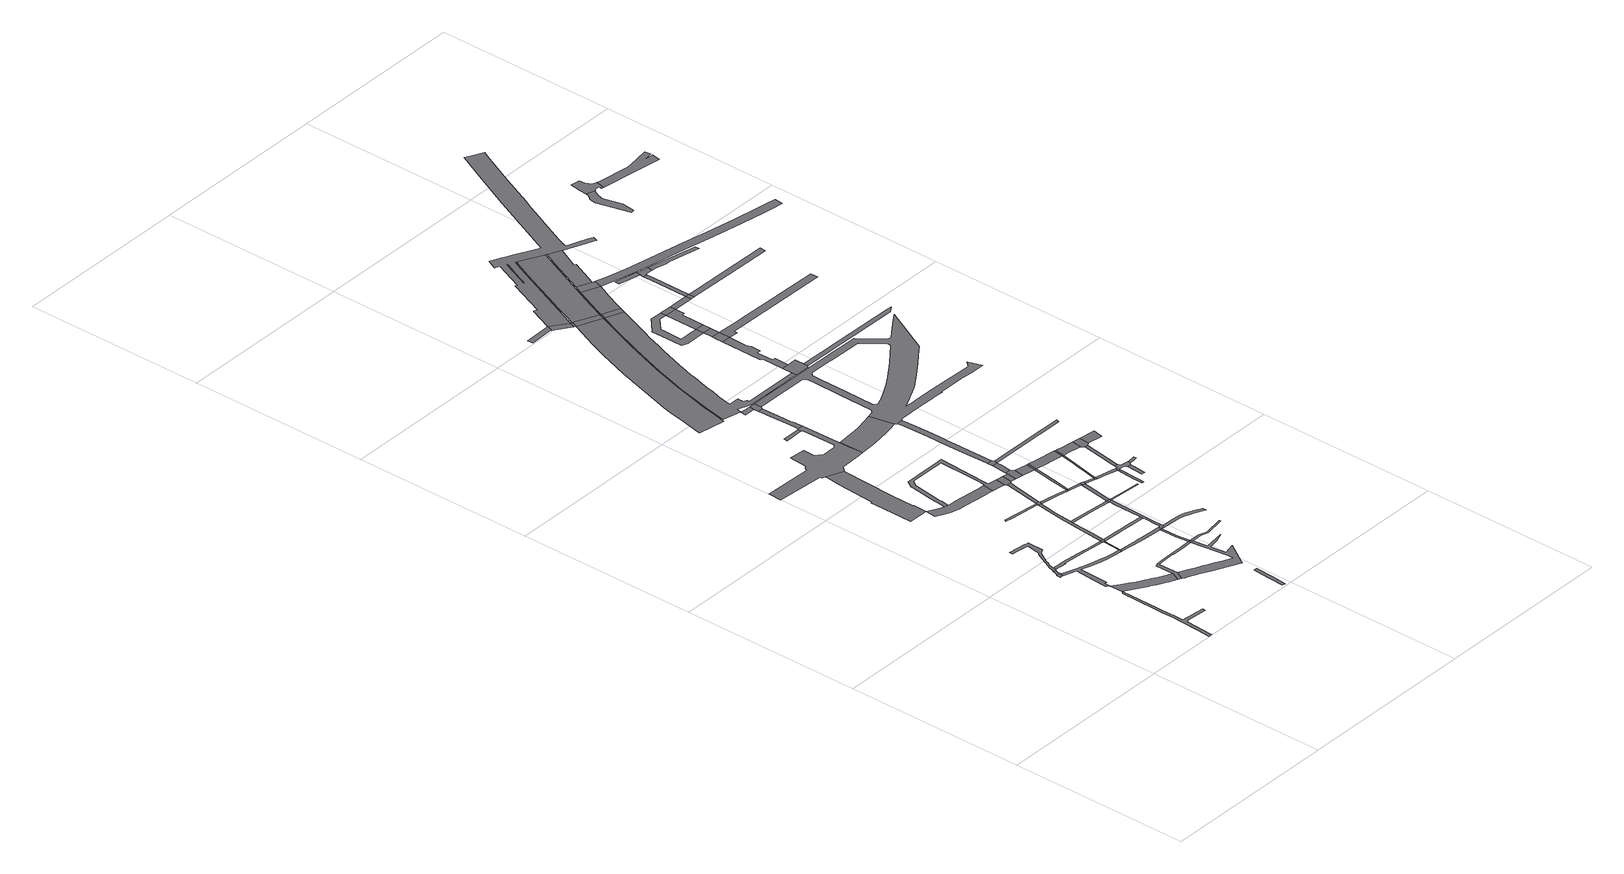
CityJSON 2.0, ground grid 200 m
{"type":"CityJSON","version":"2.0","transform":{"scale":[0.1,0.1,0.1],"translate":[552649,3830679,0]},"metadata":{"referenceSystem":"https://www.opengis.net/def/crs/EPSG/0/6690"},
"CityObjects":{
"road1":{"type":"Road","attributes":{"RoadStructureAttribute.sectionType":"1"},"geometry":[{"type":"MultiSurface","lod":"1","boundaries":[[[0,1,2,3,4,5,6,7,8,9,10,11,12,13,14,15,16,17,18,19,20,21]]]}]},
"road2":{"type":"Road","geometry":[{"type":"MultiSurface","lod":"1","boundaries":[[[22,23,24,25,26,27,28,29]]]}]},
"road3":{"type":"Road","geometry":[{"type":"MultiSurface","lod":"1","boundaries":[[[30,31,32,33,34,35,22,29,36,37,38,39,40,41]]]}]},
"road4":{"type":"Road","attributes":{"RoadStructureAttribute.sectionType":"1"},"geometry":[{"type":"MultiSurface","lod":"1","boundaries":[[[42,43,44,45,46,47,48,49,50,51,52,53,54,55,56,57,58,59,60,61,62,63,64,65,66,67,68,69,70,71,72,73,30,41,74,75]]]}]},
"road5":{"type":"Road","attributes":{"function":"2","RoadStructureAttribute.sectionType":"1"},"geometry":[{"type":"MultiSurface","lod":"1","boundaries":[[[76,77,78,79,80,81,82,83,84,12,85,86,87,88,89,90,91,92,93]]]}]},
"road6":{"type":"Road","attributes":{"RoadStructureAttribute.sectionType":"1"},"geometry":[{"type":"MultiSurface","lod":"1","boundaries":[[[94,95,96,97,98,99,29,28,100,101,102,103,84,104,105,106,107,108,109,110,111,112,113,114]]]}]},
"road7":{"type":"Road","attributes":{"RoadStructureAttribute.sectionType":"1"},"geometry":[{"type":"MultiSurface","lod":"1","boundaries":[[[115,116,117,118,75,74,119,120,121,122,123]]]}]},
"road8":{"type":"Road","geometry":[{"type":"MultiSurface","lod":"1","boundaries":[[[124,125,126,127,128,129,130,131,132,133,134,135,136,137]]]}]},
"road9":{"type":"Road","geometry":[{"type":"MultiSurface","lod":"1","boundaries":[[[114,113,138,139]]]}]},
"road10":{"type":"Road","attributes":{"RoadStructureAttribute.sectionType":"1"},"geometry":[{"type":"MultiSurface","lod":"1","boundaries":[[[122,140,114,139,141]]]}]},
"road11":{"type":"Road","attributes":{"RoadStructureAttribute.sectionType":"1"},"geometry":[{"type":"MultiSurface","lod":"1","boundaries":[[[142,143,144,145,146,147,148,93,92,149,150,151,152,153,154,155,156,157,158]]]}]},
"road12":{"type":"Road","geometry":[{"type":"MultiSurface","lod":"1","boundaries":[[[159,123,122,141,160,161]]]}]},
"road13":{"type":"Road","attributes":{"RoadStructureAttribute.sectionType":"1"},"geometry":[{"type":"MultiSurface","lod":"1","boundaries":[[[162,163,164,165,166,167,168,169,170,171,172,173,174,175,176,177,178,179,180,181,182,183,184,185,186,187,188,189,190,191,129,192,193,194,195,196]]]}]},
"road14":{"type":"Road","attributes":{"RoadStructureAttribute.sectionType":"1"},"geometry":[{"type":"MultiSurface","lod":"1","boundaries":[[[197,198,199,200,201,202,203]]]}]},
"road15":{"type":"Road","geometry":[{"type":"MultiSurface","lod":"1","boundaries":[[[204,205,137,206,207,208,209,210,211,212,213,214,215,216,217,218,219,220,221,222,223,224]]]}]},
"road16":{"type":"Road","attributes":{"RoadStructureAttribute.sectionType":"1"},"geometry":[{"type":"MultiSurface","lod":"1","boundaries":[[[158,225,226,227,228,229,230,231,232,233,234,150,149,235,236,237,238,239,240,241,242,243,244,245,246,247,248,249]]]}]},
"road17":{"type":"Road","attributes":{"RoadStructureAttribute.sectionType":"1"},"geometry":[{"type":"MultiSurface","lod":"1","boundaries":[[[250,251,252,253,254,255,256,257]]]}]},
"road18":{"type":"Road","attributes":{"RoadStructureAttribute.sectionType":"1"},"geometry":[{"type":"MultiSurface","lod":"1","boundaries":[[[258,259,260,261,262,263,139,138,264,265,266,267,268,269,270,271]]]}]},
"road19":{"type":"Road","geometry":[{"type":"MultiSurface","lod":"1","boundaries":[[[272,273,274,275,276,159,161,277,278,279,280,281,282,283]]]}]},
"road20":{"type":"Road","attributes":{"RoadStructureAttribute.sectionType":"1"},"geometry":[{"type":"MultiSurface","lod":"1","boundaries":[[[284,285,286,160,141,287,288,289,290,291]]]}]},
"road21":{"type":"Road","attributes":{"RoadStructureAttribute.sectionType":"1"},"geometry":[{"type":"MultiSurface","lod":"1","boundaries":[[[292,293,294,295,296,297,298,299,300,301,302,303,304,305,224,223,306,307,308,309,310,311,312,313,314,315,316,317,318,319,320,321,218,217,322,323,324,325]]]}]},
"road22":{"type":"Road","geometry":[{"type":"MultiSurface","lod":"1","boundaries":[[[142,158,249,326]]]}]},
"road23":{"type":"Road","geometry":[{"type":"MultiSurface","lod":"1","boundaries":[[[327,257,256,272,283,328]]]}]},
"road24":{"type":"Road","attributes":{"RoadStructureAttribute.sectionType":"1"},"geometry":[{"type":"MultiSurface","lod":"1","boundaries":[[[270,329,330,142,326,331,332,333]]]}]},
"road25":{"type":"Road","attributes":{"RoadStructureAttribute.sectionType":"1"},"geometry":[{"type":"MultiSurface","lod":"1","boundaries":[[[334,335,279,278,336,337,338,339]]]}]},
"road26":{"type":"Road","geometry":[{"type":"MultiSurface","lod":"1","boundaries":[[[340,341,271,270,333,342,343]]]}]},
"road27":{"type":"Road","attributes":{"RoadStructureAttribute.sectionType":"1"},"geometry":[{"type":"MultiSurface","lod":"1","boundaries":[[[344,345,346,347,257,327,348,349,350,351]]]}]},
"road28":{"type":"Road","geometry":[{"type":"MultiSurface","lod":"1","boundaries":[[[166,352,353,354,355,167]]]}]},
"road29":{"type":"Road","attributes":{"RoadStructureAttribute.sectionType":"1"},"geometry":[{"type":"MultiSurface","lod":"1","boundaries":[[[356,357,328,283,358,359,360,361]]]}]},
"road30":{"type":"Road","attributes":{"RoadStructureAttribute.sectionType":"1"},"geometry":[{"type":"MultiSurface","lod":"1","boundaries":[[[362,363,364,365,366,367,326,249]]]}]},
"road31":{"type":"Road","geometry":[{"type":"MultiSurface","lod":"1","boundaries":[[[368,369,370,371,372,373,374,291,290,375,376,340,343]]]}]},
"road32":{"type":"Road","geometry":[{"type":"MultiSurface","lod":"1","boundaries":[[[377,325,324,344,351,378,379]]]}]},
"road33":{"type":"Road","attributes":{"RoadStructureAttribute.sectionType":"1"},"geometry":[{"type":"MultiSurface","lod":"1","boundaries":[[[379,378,380,381]]]}]},
"road34":{"type":"Road","attributes":{"RoadStructureAttribute.sectionType":"1"},"geometry":[{"type":"MultiSurface","lod":"1","boundaries":[[[382,383,384,385,386,387,388,389,390,391,392,342,333]]]}]},
"road35":{"type":"Road","geometry":[{"type":"MultiSurface","lod":"1","boundaries":[[[339,338,373,372,393]]]}]},
"road36":{"type":"Road","geometry":[{"type":"MultiSurface","lod":"1","boundaries":[[[361,360,394,395]]]}]},
"road37":{"type":"Road","attributes":{"RoadStructureAttribute.sectionType":"1"},"geometry":[{"type":"MultiSurface","lod":"1","boundaries":[[[396,397,398,399,400,401,402,403,404,405,165,164]]]}]},
"road38":{"type":"Road","geometry":[{"type":"MultiSurface","lod":"1","boundaries":[[[406,407,408,409,410,411,412,413]]]}]},
"road39":{"type":"Road","geometry":[{"type":"MultiSurface","lod":"1","boundaries":[[[414,381,380,415,416,417,418]]]}]},
"road40":{"type":"Road","attributes":{"RoadStructureAttribute.sectionType":"1"},"geometry":[{"type":"MultiSurface","lod":"1","boundaries":[[[419,420,339,393,421,422,423]]]}]},
"road41":{"type":"Road","attributes":{"RoadStructureAttribute.sectionType":"1"},"geometry":[{"type":"MultiSurface","lod":"1","boundaries":[[[424,395,394,425,426,427]]]}]},
"road42":{"type":"Road","attributes":{"RoadStructureAttribute.sectionType":"1"},"geometry":[{"type":"MultiSurface","lod":"1","boundaries":[[[428,429,430,414,418]]]}]},
"road43":{"type":"Road","attributes":{"RoadStructureAttribute.sectionType":"1"},"geometry":[{"type":"MultiSurface","lod":"1","boundaries":[[[431,432,433,361,395,434,435,436]]]}]},
"road44":{"type":"Road","geometry":[{"type":"MultiSurface","lod":"1","boundaries":[[[437,413,412,401,400,438,439]]]}]},
"road45":{"type":"Road","geometry":[{"type":"MultiSurface","lod":"1","boundaries":[[[440,441,442,443,444,445,446,196,447,448,449,450,451,452,453]]]}]},
"road46":{"type":"Road","geometry":[{"type":"MultiSurface","lod":"1","boundaries":[[[454,455,430,429,456]]]}]},
"road47":{"type":"Road","attributes":{"RoadStructureAttribute.sectionType":"1"},"geometry":[{"type":"MultiSurface","lod":"1","boundaries":[[[417,416,457,431,458]]]}]},
"road48":{"type":"Road","geometry":[{"type":"MultiSurface","lod":"1","boundaries":[[[459,460,427,426,419,423,461,462]]]}]},
"road49":{"type":"Road","attributes":{"RoadStructureAttribute.sectionType":"1"},"geometry":[{"type":"MultiSurface","lod":"1","boundaries":[[[463,464,465,466,467,468,393,372]]]}]},
"road50":{"type":"Road","geometry":[{"type":"MultiSurface","lod":"1","boundaries":[[[458,431,436,469]]]}]},
"road51":{"type":"Road","attributes":{"RoadStructureAttribute.sectionType":"1"},"geometry":[{"type":"MultiSurface","lod":"1","boundaries":[[[462,461,470,471]]]}]},
"road52":{"type":"Road","geometry":[{"type":"MultiSurface","lod":"1","boundaries":[[[472,473,474,475,476,477,478,479,480,481,482,483,484,485,486,487,488,489,490,491,492,493,494]]]}]},
"road53":{"type":"Road","geometry":[{"type":"MultiSurface","lod":"1","boundaries":[[[495,471,470,496,497]]]}]},
"road54":{"type":"Road","attributes":{"RoadStructureAttribute.sectionType":"1"},"geometry":[{"type":"MultiSurface","lod":"1","boundaries":[[[498,499,500,501,502,503,504,505,506,507,508,509,510,511,455,454]]]}]},
"road55":{"type":"Road","attributes":{"RoadStructureAttribute.sectionType":"1"},"geometry":[{"type":"MultiSurface","lod":"1","boundaries":[[[512,513,469,436,514,515,516,517]]]}]},
"road56":{"type":"Road","attributes":{"RoadStructureAttribute.sectionType":"1"},"geometry":[{"type":"MultiSurface","lod":"1","boundaries":[[[518,519,497,496,520,521,522,523]]]}]},
"road57":{"type":"Road","geometry":[{"type":"MultiSurface","lod":"1","boundaries":[[[516,524,525,526,495,497,527,528,529,530,531]]]}]},
"road58":{"type":"Road","attributes":{"RoadStructureAttribute.sectionType":"1"},"geometry":[{"type":"MultiSurface","lod":"1","boundaries":[[[532,533,534,535,536,537,538,539]]]}]},
"road59":{"type":"Road","attributes":{"RoadStructureAttribute.sectionType":"1"},"geometry":[{"type":"MultiSurface","lod":"1","boundaries":[[[540,541,542,543,544,545,546,547,548,549,550,551,552]]]}]},
"road60":{"type":"Road","geometry":[{"type":"MultiSurface","lod":"1","boundaries":[[[517,516,531,553]]]}]},
"road61":{"type":"Road","geometry":[{"type":"MultiSurface","lod":"1","boundaries":[[[554,555,556,557,558]]]}]},
"road62":{"type":"Road","attributes":{"RoadStructureAttribute.sectionType":"1"},"geometry":[{"type":"MultiSurface","lod":"1","boundaries":[[[559,560,561,562,563,564,565,566,567,568,569,570,571,572,573,574,575,576,577,578,579,580,581,582,583,584,585,586,587,588,589,590,591,592,593,594,595,596,597,598,599,600,601,602,603,604]]]}]},
"road63":{"type":"Road","geometry":[{"type":"MultiSurface","lod":"1","boundaries":[[[605,606,523,522,532,539,607,608,554,558,609,610,611,612,613]]]}]},
"road64":{"type":"Road","attributes":{"RoadStructureAttribute.sectionType":"1"},"geometry":[{"type":"MultiSurface","lod":"1","boundaries":[[[614,615,616,617,618,619,620,621,456,429]]]}]},
"road65":{"type":"Road","attributes":{"RoadStructureAttribute.sectionType":"1"},"geometry":[{"type":"MultiSurface","lod":"1","boundaries":[[[622,623,624,553,531,625,626,627,628]]]}]},
"road66":{"type":"Road","geometry":[{"type":"MultiSurface","lod":"1","boundaries":[[[540,552,629,630]]]}]},
"road67":{"type":"Road","attributes":{"RoadStructureAttribute.sectionType":"1"},"geometry":[{"type":"MultiSurface","lod":"1","boundaries":[[[631,632,633,605,613,634,635,636]]]}]},
"road68":{"type":"Road","attributes":{"RoadStructureAttribute.sectionType":"1"},"geometry":[{"type":"MultiSurface","lod":"1","boundaries":[[[637,638,639,640,641,610,609]]]}]},
"road69":{"type":"Road","geometry":[{"type":"MultiSurface","lod":"1","boundaries":[[[642,630,629,643,472,644]]]}]},
"road70":{"type":"Road","geometry":[{"type":"MultiSurface","lod":"1","boundaries":[[[628,627,631,636,645,646]]]}]},
"road71":{"type":"Road","geometry":[{"type":"MultiSurface","lod":"1","boundaries":[[[644,472,494,647]]]}]},
"road72":{"type":"Road","geometry":[{"type":"MultiSurface","lod":"1","boundaries":[[[648,574,573,649,650,651,652,653]]]}]},
"road73":{"type":"Road","attributes":{"RoadStructureAttribute.sectionType":"1"},"geometry":[{"type":"MultiSurface","lod":"1","boundaries":[[[654,655,646,645]]]}]},
"road74":{"type":"Road","attributes":{"RoadStructureAttribute.sectionType":"1"},"geometry":[{"type":"MultiSurface","lod":"1","boundaries":[[[656,657,658,659,660,661,662,663,664,665,666,667,668,669,670,671,672,673,674,675,676,677,678,679,680,681,682,683,684,685,686,687,688,689,690,691,692,693,694,695,696,697,698,699,439,438,700,701,702,703,704,705,706,707,708,709,440,453,710,505,504],[711,712,713,714,715,716,717,718,719,720,721,722,723,724,725,726,727,728,729,730,731,732,733,734,735,736]]]}]},
"road75":{"type":"Road","attributes":{"RoadStructureAttribute.sectionType":"1"},"geometry":[{"type":"MultiSurface","lod":"1","boundaries":[[[737,738,739,648,653,740,741,742,743,744,745,746,747,748]]]}]},
"road76":{"type":"Road","geometry":[{"type":"MultiSurface","lod":"1","boundaries":[[[647,494,604,749]]]}]},
"road77":{"type":"Road","attributes":{"RoadStructureAttribute.sectionType":"1"},"geometry":[{"type":"MultiSurface","lod":"1","boundaries":[[[750,751,752,753,754,755,756,757,758,759,760,761,762,763,764,765,766,767,768,769,770,771,772]]]}]},
"road78":{"type":"Road","geometry":[{"type":"MultiSurface","lod":"1","boundaries":[[[749,604,603,773]]]}]},
"road79":{"type":"Road","geometry":[{"type":"MultiSurface","lod":"1","boundaries":[[[774,775,737,748,776]]]}]},
"road80":{"type":"Road","attributes":{"RoadStructureAttribute.sectionType":"1"},"geometry":[{"type":"MultiSurface","lod":"1","boundaries":[[[760,777,774,776,778]]]}]},
"road81":{"type":"Road","geometry":[{"type":"MultiSurface","lod":"1","boundaries":[[[761,760,778,779]]]}]},
"road82":{"type":"Road","attributes":{"function":"3"},"geometry":[{"type":"MultiSurface","lod":"1","boundaries":[[[780,781,749,773,782,783,784,785,786]]]}]},
"road83":{"type":"Road","attributes":{"RoadStructureAttribute.sectionType":"1"},"geometry":[{"type":"MultiSurface","lod":"1","boundaries":[[[771,761,779,787,788,789]]]}]},
"road84":{"type":"Road","geometry":[{"type":"MultiSurface","lod":"1","boundaries":[[[790,791,792,793,794,795,796,644,647,797,798,799]]]}]},
"road85":{"type":"Road","geometry":[{"type":"MultiSurface","lod":"1","boundaries":[[[772,771,789,800]]]}]},
"road86":{"type":"Road","geometry":[{"type":"MultiSurface","lod":"1","boundaries":[[[801,780,786,802,803,804]]]}]},
"road87":{"type":"Road","geometry":[{"type":"MultiSurface","lod":"1","boundaries":[[[805,800,789,806,807,808]]]}]},
"road88":{"type":"Road","geometry":[{"type":"MultiSurface","lod":"1","boundaries":[[[809,810,811,812,813,814,815,816,817,651,650]]]}]},
"road89":{"type":"Road","geometry":[{"type":"MultiSurface","lod":"1","boundaries":[[[818,819,801,804,820,821,822,823]]]}]},
"road90":{"type":"Road","geometry":[{"type":"MultiSurface","lod":"1","boundaries":[[[808,807,824,825]]]}]},
"road91":{"type":"Road","geometry":[{"type":"MultiSurface","lod":"1","boundaries":[[[826,827,828,829,830,831]]]}]},
"road92":{"type":"Road","geometry":[{"type":"MultiSurface","lod":"1","boundaries":[[[832,833,808,825,834,835]]]}]},
"road93":{"type":"Road","attributes":{"RoadStructureAttribute.sectionType":"1"},"geometry":[{"type":"MultiSurface","lod":"1","boundaries":[[[836,837,838,839,840,841,842,843,776,748]]]}]},
"road94":{"type":"Road","geometry":[{"type":"MultiSurface","lod":"1","boundaries":[[[844,831,830,845,832,835,846,847,848]]]}]},
"road95":{"type":"Road","attributes":{"function":"3"},"geometry":[{"type":"MultiSurface","lod":"1","boundaries":[[[849,850,849,851,852,853,854,855,856,857,858,859,860,861,862,863,864,865,866,867,868,869,870,871,872,540,630,873,874,875,876,877,790,799,818,823,878,879,880,881,882,883,884,885,886,887,888,889,890,891,892,893,894,895,896,897,898],[899,900,901,902,903,904,905,906,907,908]]]}]},
"road96":{"type":"Road","geometry":[{"type":"MultiSurface","lod":"1","boundaries":[[[909,910,911,912,913,914,825,824]]]}]},
"road97":{"type":"Road","geometry":[{"type":"MultiSurface","lod":"1","boundaries":[[[915,916,917,918,919,920,848,847]]]}]},
"road98":{"type":"Road","attributes":{"RoadStructureAttribute.sectionType":"1"},"geometry":[{"type":"MultiSurface","lod":"1","boundaries":[[[921,922,923,924,925,926,927,928,929,930,931,932,933,934,935,936,937,938,802,786]]]}]},
"road99":{"type":"Road","geometry":[{"type":"MultiSurface","lod":"1","boundaries":[[[939,940,941,942,943,944,945,946,947,948,949,950,951,952,953,954]]]}]},
"road100":{"type":"Road","geometry":[{"type":"MultiSurface","lod":"1","boundaries":[[[955,956,939,954,957,958,959,960,961,962,963,964,965,966,967,968,969,970,971,972,973,974]]]}]},
"road101":{"type":"Road","geometry":[{"type":"MultiSurface","lod":"1","boundaries":[[[975,976,977,978,979,980,981,982,983,984,985,986,987,988,962,961]]]}]}
},
"vertices":[
[858,39,0],[876,312,0],[882,319,0],[896,330,0],[1129,310,0],[1132,348,0],[870,371,0],[879,499,0],[871,504,0],[872,523,0],[874,635,0],[874,684,0],[878,1114,0],[853,1089,0],[843,690,0],[843,592,0],[843,509,0],[843,465,0],[838,358,0],[828,160,0],[821,6,0],[856,4,0],
[701,1766,0],[698,1760,0],[694,1758,0],[688,1755,0],[688,1705,0],[697,1712,0],[719,1705,0],[731,1744,0],
[720,1825,0],[717,1815,0],[711,1795,0],[708,1781,0],[706,1776,0],[705,1773,0],[730,1745,0],[731,1751,0],[733,1763,0],[737,1781,0],[739,1791,0],[748,1815,0],
[767,1875,0],[770,1886,0],[780,1924,0],[798,1958,0],[809,1981,0],[817,1995,0],[878,2102,0],[881,2107,0],[887,2109,0],[893,2112,0],[901,2115,0],[932,2127,0],[938,2311,0],[915,2313,0],[892,2316,0],[702,2340,0],[700,2341,0],[699,2302,0],[757,2296,0],[838,2286,0],[888,2280,0],[890,2280,0],[876,2164,0],[871,2125,0],[860,2117,0],[857,2114,0],[853,2110,0],[834,2078,0],[818,2045,0],[782,1967,0],[746,1888,0],[732,1855,0],[761,1828,0],[764,1864,0],
[1342,972,0],[1270,1009,0],[1218,1037,0],[1174,1062,0],[1158,1071,0],[1087,1112,0],[1024,1151,0],[957,1196,0],[867,1260,0],[964,1058,0],[1031,1017,0],[1103,975,0],[1110,971,0],[1164,941,0],[1218,911,0],[1294,873,0],[1361,842,0],[1407,942,0],
[1298,1590,0],[1240,1598,0],[1141,1620,0],[1061,1639,0],[961,1667,0],[887,1689,0],[862,1659,0],[851,1444,0],[842,1285,0],[842,1278,0],[869,1287,0],[871,1322,0],[896,1319,0],[900,1433,0],[908,1644,0],[998,1614,0],[1045,1602,0],[1140,1579,0],[1192,1568,0],[1385,1547,0],[1389,1578,0],
[1168,1825,0],[1171,1832,0],[896,1854,0],[845,1858,0],[892,1817,0],[894,1828,0],[1112,1808,0],[1401,1784,0],[1391,1809,0],
[727,3382,0],[730,3533,0],[724,3534,0],[724,3805,0],[750,4399,0],[571,4476,0],[568,4433,0],[551,4284,0],[523,3870,0],[510,3870,0],[508,3802,0],[510,3802,0],[506,3383,0],[727,3381,0],
[1395,1546,0],[1399,1577,0],
[1401,1772,0],[1411,1774,0],
[1914,1172,0],[1801,1169,0],[1713,1166,0],[1530,1160,0],[1442,1157,0],[1435,1147,0],[1410,1145,0],[1399,823,0],[1447,922,0],[1443,1134,0],[1445,1137,0],[1547,1143,0],[1662,1150,0],[1662,1142,0],[1715,1143,0],[1792,1143,0],[1915,1145,0],
[1398,1812,0],[1436,1807,0],[1433,1810,0],
[1097,4647,0],[1095,4765,0],[1084,5192,0],[1027,5184,0],[1009,5184,0],[1012,5144,0],[1026,5131,0],[1033,4754,0],[1004,4733,0],[849,4727,0],[772,4789,0],[776,4803,0],[783,4919,0],[604,4931,0],[589,4727,0],[559,4717,0],[554,4702,0],[549,4692,0],[545,4685,0],[540,4680,0],[12,4697,0],[9,4630,0],[8,4610,0],[6,4610,0],[6,4549,0],[528,4513,0],[532,4510,0],[537,4502,0],[539,4494,0],[540,4489,0],[750,4400,0],[807,4456,0],[1048,4466,0],[1106,4468,0],[1106,4470,0],
[1955,88,0],[1965,207,0],[1980,393,0],[1940,395,0],[1935,303,0],[1921,37,0],[1951,23,0],
[813,3338,0],[754,3368,0],[718,3263,0],[813,3215,0],[846,3200,0],[875,3188,0],[905,3180,0],[932,3174,0],[944,3172,0],[966,3169,0],[1044,3161,0],[1274,3137,0],[1386,3126,0],[1393,3125,0],[1407,3245,0],[1334,3252,0],[1027,3283,0],[1021,3283,0],[1021,3278,0],[941,3289,0],[896,3296,0],
[1976,738,0],[1974,686,0],[1970,673,0],[1890,711,0],[1791,759,0],[1723,792,0],[1698,803,0],[1623,838,0],[1554,871,0],[1503,895,0],[1430,808,0],[1455,796,0],[1576,739,0],[1675,692,0],[1677,691,0],[1836,614,0],[1961,555,0],[1977,579,0],[2125,814,0],[2001,783,0],[1977,955,0],[2091,974,0],[2198,1017,0],[1971,985,0],[1950,1145,0],
[1485,2672,0],[1214,2705,0],[1092,2719,0],[1089,2715,0],[1079,2701,0],[1157,2692,0],[1480,2655,0],[1491,2673,0],
[1789,1547,0],[1687,1555,0],[1660,1557,0],[1586,1562,0],[1483,1569,0],[1468,1571,0],[1408,1544,0],[1467,1538,0],[1553,1528,0],[1600,1523,0],[1689,1516,0],[1799,1507,0],[1896,1504,0],[1926,1540,0],
[1487,2650,0],[1440,2296,0],[1436,2267,0],[1427,2174,0],[1408,1941,0],[1443,1947,0],[1462,2207,0],[1464,2235,0],[1472,2308,0],[1487,2438,0],[1496,2523,0],[1517,2638,0],
[1761,1789,0],[1686,1794,0],[1599,1798,0],[1583,1767,0],[1685,1763,0],[1742,1760,0],[1939,1752,0],[1941,1780,0],
[1458,3232,0],[1462,3308,0],[1491,3832,0],[1361,3832,0],[1240,3831,0],[1001,3830,0],[957,3754,0],[954,3749,0],[952,3724,0],[933,3582,0],[926,3529,0],[915,3423,0],[913,3402,0],[910,3384,0],[955,3385,0],[948,3392,0],[949,3403,0],[955,3437,0],[998,3716,0],[1002,3737,0],[1031,3788,0],[1041,3795,0],[1056,3795,0],[1236,3795,0],[1343,3794,0],[1441,3794,0],[1437,3454,0],[1428,3337,0],[1421,3254,0],[1417,3251,0],[1514,3110,0],[1527,3108,0],[1544,3105,0],[1559,3218,0],
[1942,1172,0],
[1530,2676,0],[1537,2663,0],
[1897,1441,0],[1898,1309,0],[1920,1325,0],[1916,1496,0],[1916,1503,0],
[1880,2200,0],[1713,2214,0],[1711,2188,0],[1859,2176,0],[1942,2170,0],[1947,2195,0],
[1943,1555,0],[1934,1547,0],[1983,1533,0],[1968,1549,0],
[1558,3083,0],[1556,3071,0],[1532,2920,0],[1521,2851,0],[1549,2790,0],[1570,2914,0],[1590,3025,0],[1600,3080,0],
[831,5179,0],[811,5179,0],[804,5140,0],[826,5139,0],
[1726,2626,0],[1615,2648,0],[1629,2618,0],[1726,2601,0],[1842,2581,0],[1846,2602,0],
[2065,1151,0],[2157,1127,0],[2372,1164,0],[2372,1182,0],[2155,1144,0],[2062,1174,0],
[1968,1555,0],[1971,1651,0],[1984,2138,0],[1985,2148,0],[1986,2176,0],[1952,2165,0],[1950,2093,0],[1954,1737,0],[1944,1576,0],
[1570,3217,0],[1621,3094,0],[1637,3207,0],
[1683,3085,0],[1700,3198,0],
[1918,1502,0],[2155,1489,0],[2210,1475,0],[2275,1452,0],[2321,1433,0],[2426,1386,0],[2429,1430,0],[2369,1457,0],[2265,1502,0],[2205,1518,0],[2113,1526,0],
[1987,2191,0],
[1871,2576,0],[1867,2599,0],
[1086,5207,0],[1084,5289,0],[1073,5329,0],[1069,5483,0],[1063,5660,0],[1013,5658,0],[1019,5482,0],[1024,5287,0],[1026,5205,0],[1027,5190,0],
[963,5772,0],[938,5772,0],[913,5775,0],[897,5777,0],[891,5718,0],[1005,5717,0],[1011,5717,0],[1016,5772,0],
[1702,3224,0],[1734,3077,0],[1769,3072,0],[1786,3183,0],[1760,3218,0],
[2004,2541,0],[1963,2295,0],[1992,2239,0],[2008,2345,0],[2036,2535,0],
[1888,2596,0],[2004,2553,0],[2006,2553,0],[2009,2577,0],
[1776,3341,0],[1777,3398,0],[1719,3388,0],
[1915,3051,0],[1897,2938,0],[1880,2828,0],[1902,2824,0],[1917,2921,0],[1936,3047,0],
[1032,5772,0],[1088,5692,0],[1083,5772,0],
[1608,4813,0],[1514,4791,0],[1415,4772,0],[1338,4761,0],[1306,4756,0],[1175,4744,0],[1099,4740,0],[1131,4472,0],[1302,4484,0],[1309,4485,0],[1401,4496,0],[1512,4514,0],[1587,4529,0],[1663,4549,0],
[1772,3455,0],[1718,3454,0],[1792,3435,0],
[1875,3056,0],[1931,3161,0],
[2039,2572,0],[2035,2573,0],[2046,2536,0],[2055,2567,0],
[2001,2175,0],[2150,2162,0],[2347,2145,0],[2348,2160,0],[2155,2177,0],[2010,2189,0],
[1953,3158,0],
[2152,2509,0],[2163,2534,0],
[1011,7887,0],[874,7560,0],[864,7535,0],[848,7489,0],[800,7369,0],[768,7275,0],[687,7033,0],[592,6732,0],[537,6536,0],[493,6377,0],[463,6254,0],[439,6131,0],[383,5867,0],[380,5851,0],[675,5802,0],[708,5968,0],[722,6046,0],[740,6125,0],[760,6204,0],[834,6496,0],[936,6848,0],[1085,7281,0],[1277,7776,0],
[2168,2539,0],[2174,2504,0],[2181,2532,0],
[1770,3812,0],[1770,3847,0],[1770,3997,0],[1770,4017,0],[1771,4179,0],[1765,4367,0],[1758,4537,0],[1688,4528,0],[1691,4487,0],[1698,4364,0],[1706,4178,0],[1705,3959,0],[1705,3846,0],[1718,3471,0],
[2070,3140,0],[2058,3142,0],[2067,3029,0],[2134,3019,0],[2258,3001,0],[2274,3111,0],
[2273,2512,0],[2219,2524,0],[2202,2497,0],[2262,2482,0],[2404,2447,0],[2420,2479,0],
[2228,2825,0],[2216,2767,0],[2192,2653,0],[2182,2544,0],[2183,2557,0],[2205,2660,0],[2227,2764,0],[2275,2998,0],
[2407,2442,0],[2396,2241,0],[2396,2197,0],[2395,2138,0],[2418,2137,0],[2419,2196,0],[2421,2257,0],[2433,2430,0],
[838,8089,0],[831,8088,0],[825,8088,0],[538,8078,0],[541,8018,0],[797,8028,0],[801,8027,0],[806,8026,0],[807,8026,0],[809,8025,0],[811,8024,0],[813,8022,0],[814,8020,0],
[2291,3108,0],
[2516,2415,0],[2503,2234,0],[2545,2231,0],[2556,2383,0],[2558,2412,0],
[1201,7549,0],[1074,7206,0],[970,6898,0],[936,6800,0],[832,6448,0],[740,6063,0],[739,6059,0],[692,5827,0],[899,5787,0],[907,5835,0],[925,5926,0],[910,5840,0],[1049,5786,0],[1447,5785,0],[1708,5783,0],[1708,5831,0],[1452,5833,0],[1084,5834,0],[1084,5861,0],[1050,5880,0],[1046,5941,0],[928,5940,0],[945,6017,0],[949,6037,0],[950,6039,0],[969,6123,0],[989,6204,0],[991,6215,0],[1009,6288,0],[1033,6378,0],[1062,6484,0],[1077,6541,0],[1101,6621,0],[1116,6671,0],[1134,6728,0],[1160,6811,0],[1195,6914,0],[1220,6990,0],[1252,7081,0],[1282,7165,0],[1312,7243,0],[1337,7310,0],[1354,7356,0],[1391,7451,0],[1485,7695,0],[1290,7771,0],
[2445,2516,0],[2438,2475,0],[2434,2452,0],[2492,2446,0],[2582,2438,0],[2587,2468,0],[2500,2479,0],[2496,2480,0],[2480,2510,0],
[2077,3396,0],[2298,3394,0],[2400,3394,0],[2677,3392,0],[2687,3427,0],[2295,3432,0],[2244,3432,0],[2079,3433,0],
[2346,3100,0],[2322,3104,0],[2295,3107,0],[2331,2990,0],[2471,2969,0],[2487,2966,0],[2503,3077,0],
[990,7896,0],[1017,7961,0],
[2514,2934,0],[2461,2613,0],[2453,2562,0],[2480,2514,0],[2491,2578,0],[2549,2932,0],
[2607,2436,0],[2613,2437,0],[2679,2449,0],[2679,2479,0],[2601,2466,0],
[1031,7956,0],[1004,7890,0],[1038,7953,0],
[2580,2953,0],[2588,3064,0],
[1303,7842,0],
[1709,5951,0],[1876,5783,0],[1893,5800,0],[1893,5848,0],[1893,5949,0],[1790,5950,0],
[2749,2928,0],[2770,3038,0],
[1773,4554,0],[1916,4556,0],[2052,4552,0],[2111,4552,0],[2202,4551,0],[2265,4551,0],[2360,4549,0],[2360,4560,0],[2501,4558,0],[2675,4553,0],[2784,4550,0],[2950,4548,0],[2898,4692,0],[2848,4639,0],[2786,4640,0],[2614,4644,0],[2502,4647,0],[2266,4651,0],[2194,4651,0],[2114,4652,0],[2054,4652,0],[1959,4655,0],[2036,4691,0],[2116,4732,0],[2144,4746,0],[2184,4767,0],[2257,4806,0],[2377,4885,0],[2430,4922,0],[2474,4953,0],[2584,5032,0],[2693,5116,0],[2812,5208,0],[3074,5727,0],[2945,5638,0],[2758,5502,0],[2721,5506,0],[2526,5760,0],[2144,5764,0],[2094,5765,0],[2014,5766,0],[1633,5768,0],[1617,5768,0],[1445,5769,0],[1436,5689,0],[1621,5688,0],[1632,5688,0],[1688,5688,0],[1718,5658,0],[1717,5573,0],[1713,5243,0],[1709,4867,0],[1687,4838,0],[1663,4830,0],[1677,4538,0],[2651,5423,0],[2649,5421,0],[2528,5328,0],[2420,5244,0],[2310,5166,0],[2282,5146,0],[2215,5099,0],[2160,5062,0],[2125,5040,0],[2097,5022,0],[1987,4963,0],[1911,4924,0],[1906,4921,0],[1880,4908,0],[1832,4888,0],[1822,4889,0],[1789,4910,0],[1793,5242,0],[1797,5572,0],[1798,5656,0],[1826,5687,0],[2038,5686,0],[2093,5685,0],[2142,5685,0],[2486,5680,0],[2655,5460,0],
[1692,6666,0],[1687,6208,0],[1711,6181,0],[1791,6110,0],[1757,6110,0],[1757,6190,0],[1757,6301,0],[1801,6301,0],[1802,6413,0],[1787,6465,0],[1787,6514,0],[1789,6665,0],
[1317,7836,0],
[1664,7424,0],[1558,7425,0],[1501,7373,0],[1400,7281,0],[1399,7216,0],[1399,7174,0],[1397,6921,0],[1464,6898,0],[1564,6898,0],[1672,6898,0],[1693,6898,0],[1693,6992,0],[1643,6992,0],[1574,6992,0],[1478,6992,0],[1479,7168,0],[1479,7215,0],[1480,7245,0],[1534,7295,0],[1601,7356,0],[1645,7356,0],[1693,7355,0],[1694,7423,0],
[1511,7761,0],
[1693,6790,0],[1693,6745,0],[1791,6790,0],
[1693,6827,0],[1792,6896,0],
[1794,6990,0],
[1479,8218,0],[1345,7908,0],[1516,7774,0],[1533,7814,0],[1605,7990,0],[1618,8020,0],[1676,8142,0],
[1798,7249,0],[1825,7249,0],[1827,7354,0],
[1483,9004,0],[1382,8777,0],[1289,8560,0],[1218,8391,0],[1145,8213,0],[1072,8034,0],[1054,7992,0],[1420,8121,0],[1629,8606,0],[1748,8875,0],
[1827,7422,0],
[1518,8308,0],[1701,8234,0],[1674,8241,0],[1673,8241,0],
[1871,7421,0],[1871,7353,0],[2054,7351,0],[2055,7419,0],
[2004,5799,0],[2145,5797,0],[2398,5793,0],[3081,5787,0],[3152,5832,0],[3081,5835,0],[2398,5841,0],[2146,5845,0],[1989,5847,0],
[1762,8868,0],[1687,8698,0],[1811,8552,0],[1791,8564,0],[1889,8770,0],[1903,8801,0],
[2098,7351,0],[2099,7419,0],
[1841,8079,0],[1818,8084,0],[1818,8033,0],[1828,8031,0],[2058,7978,0],[2069,8027,0],
[2056,7933,0],[2056,7847,0],[2100,7847,0],[2100,7933,0],
[1896,6661,0],[1898,6699,0],[1985,6696,0],[2168,6694,0],[3101,6682,0],[3097,6768,0],[2170,6780,0],[1983,6783,0],
[2100,8020,0],[2056,7948,0],[2108,7944,0],[2188,7944,0],[2202,7999,0],
[2581,10473,0],[2548,10409,0],[2515,10505,0],[2342,10149,0],[2151,9738,0],[1996,9390,0],[1813,8981,0],[1798,8988,0],[1532,9114,0],[1518,9121,0],[1443,9156,0],[1442,9157,0],[1328,9209,0],[1279,9100,0],[1289,9095,0],[1331,9077,0],[1328,9068,0],[1324,9059,0],[1289,8979,0],[1187,8746,0],[1165,8756,0],[989,8338,0],[953,8356,0],[952,8352,0],[1018,7964,0],[1029,7990,0],[1290,8607,0],[1422,8904,0],[1469,9010,0],[1906,8799,0],[2024,8752,0],[2075,8732,0],[2219,8676,0],[2244,8666,0],[2264,8717,0],[2221,8734,0],[2096,8783,0],[2038,8806,0],[1985,8827,0],[1982,8838,0],[2025,8942,0],[2150,9221,0],[2172,9269,0],[2238,9414,0],[2273,9491,0],[2274,9493,0],[2317,9587,0],[2485,9963,0],[2676,10359,0],[2702,10414,0],[1392,9033,0],[1367,8970,0],[1352,8942,0],[1290,8799,0],[1257,8724,0],[1256,8729,0],[1290,8808,0],[1388,9035,0],[1394,9047,0],[1397,9045,0],
[2185,7350,0],[2586,7345,0],[3121,7341,0],[3127,7409,0],[2586,7413,0],[2187,7418,0],
[2200,7942,0],[2244,7937,0],[2358,7914,0],[2411,7911,0],[2753,7841,0],[2752,7887,0],
[1825,8103,0],[2033,8053,0],[2320,7996,0],[2655,7932,0],[2998,7868,0],[3333,7803,0],[3611,7760,0],[3710,7745,0],[3832,7728,0],[3845,7822,0],[3724,7839,0],[3626,7854,0],[3349,7897,0],[3016,7961,0],[2673,8026,0],[2338,8089,0],[2054,8146,0],[1848,8195,0],
[2774,9236,0],[2767,9205,0],[2753,9183,0],[2736,9159,0],[2728,9139,0],[2720,9098,0],[2721,9076,0],[2811,8710,0],[2846,8718,0],[2869,8869,0],[2820,9058,0],[2818,9089,0],[2822,9113,0],[2832,9138,0],[2851,9175,0],[2871,9205,0],
[2803,9444,0],[2783,9309,0],[2890,9221,0],[2911,9226,0],[2949,9221,0],[2943,9188,0],[2969,9184,0],[2986,9284,0],[2965,9292,0],[2958,9295,0],[2946,9304,0],[2935,9315,0],[2926,9326,0],[2918,9339,0],[2912,9353,0],[2907,9368,0],[2904,9384,0],[2904,9398,0],[2904,9413,0],[2905,9428,0],
[3005,9178,0],[3353,9130,0],[3662,9084,0],[3676,9178,0],[3563,9187,0],[3563,9189,0],[3625,9198,0],[3683,9206,0],[3671,9269,0],[3417,9229,0],[3383,9228,0],[3367,9229,0],[3019,9277,0],[3000,9280,0]
]}
